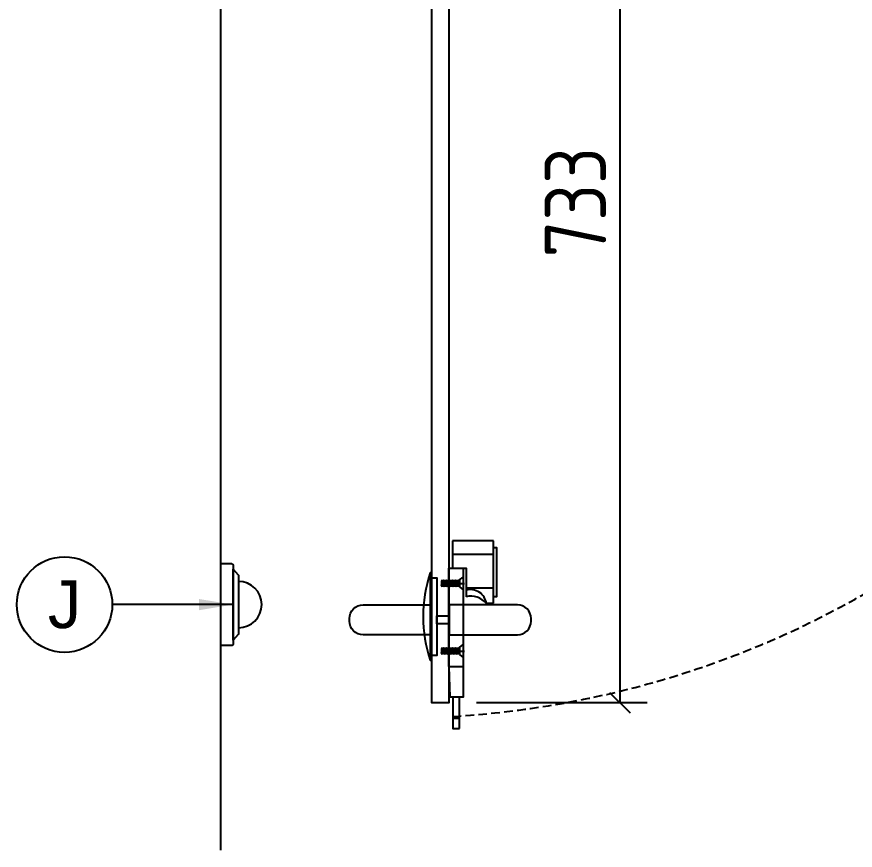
# Model space of a CAD drawing. Header units: inches. Extents: x 129892 to 140765, y 18172 to 24435.
# Drawn here: x 131871 to 132486, y 21727 to 22338 of the extents above; entities that cross this region are included whole.
import ezdxf

# ---------------------------------------------------------------- set-up
doc = ezdxf.new("R2010")
doc.units = ezdxf.units.IN
doc.header["$MEASUREMENT"] = 0
doc.header["$PDMODE"] = 66
doc.linetypes.add('DASHED2', pattern=[9.525, 6.35, -3.175])
doc.layers.add('01', color=7, linetype='Continuous')
doc.styles.add('EXCELSIOR', font='dim.shx', dxfattribs={"height": 45})
doc.styles.add('JD', font='dim.shx', dxfattribs={"height": 35})
doc.dimstyles.new('EXCELSIOR', dxfattribs={"dimtxt": 50, "dimasz": 15, "dimexe": 20, "dimexo": 20, "dimgap": 10, "dimtad": 1, "dimdec": 0, "dimtxsty": 'EXCELSIOR', "dimblk": 'OBLIQUE', "dimcen": 2.5, "dimclrd": 1, "dimclre": 1, "dimclrt": 1, "dimadec": 0, "dimazin": 0, "dimtfac": 1, "dimtdec": 0, "dimtofl": 0, "dimtmove": 0, "dimatfit": 3, "dimfxl": 0, "dimlwd": 25, "dimarcsym": 0})
doc.dimstyles.new('JD DIM', dxfattribs={"dimtxt": 50, "dimasz": 15, "dimexe": 20, "dimexo": 20, "dimgap": 10, "dimtad": 1, "dimdec": 0, "dimtxsty": 'JD', "dimblk": 'OBLIQUE', "dimcen": 2.5, "dimclrd": 1, "dimclre": 1, "dimclrt": 1, "dimadec": 0, "dimazin": 0, "dimtfac": 1, "dimtdec": 0, "dimtofl": 0, "dimtmove": 0, "dimatfit": 3, "dimfxl": 0, "dimlwd": 25, "dimarcsym": 0})

# ---------------------------------------------------------------- blocks, each defined once
blk = doc.blocks.new('A$C4B3021AC')
for points in [[(0, 60), (8, 60, -0.414214), (9, 59), (9, 1, -0.414214), (8, 0), (0, 0)], [(9, 56), (12.75, 51.78, -0.183686), (13, 51.12), (13, 8.88, -0.183686), (12.75, 8.21), (9, 4)]]:
    blk.add_lwpolyline(points, format="xyb", close=True)
blk.add_arc((13, 30), 17, 270, 90)
blk = doc.blocks.new('_OBLIQUE')
at = {"color": 0, "linetype": 'ByBlock'}
blk.add_line((-0.5, -0.5), (0.5, 0.5), dxfattribs=at)
blk = doc.blocks.new('*D167')
at = {"color": 1, "lineweight": -2}
for p, q in [((132208.23, 22568.59), (132333.29, 22568.59)), ((132208.23, 21835.59), (132333.29, 21835.59))]:
    blk.add_line(p, q, dxfattribs=at)
at = {"color": 1, "lineweight": 25}
blk.add_line((132313.29, 22568.59), (132313.29, 21835.59), dxfattribs=at)
at = {"layer": 'Defpoints', "color": 0}
for p in [(132188.23, 22568.59), (132188.23, 21835.59), (132313.29, 21835.59)]:
    blk.add_point(p, dxfattribs=at)
at = {"color": 1, "lineweight": 25, "xscale": 15, "yscale": 15, "zscale": 15}
for p, rotation in [((132313.29, 22568.59), 90), ((132313.29, 21835.59), 270)]:
    blk.add_blockref('_OBLIQUE', p, dxfattribs=dict(at, rotation=rotation))
at = {"color": 1, "insert": (132280.79, 22202.09), "char_height": 45, "attachment_point": 5, "rotation": 90, "style": 'EXCELSIOR'}
blk.add_mtext('733', dxfattribs=at)
blk = doc.blocks.new('A$C4FBA4292')
blk.add_lwpolyline([(2.99, 0.34), (2.99, 0.1, 0.414214), (3.09, 0), (6.25, 0, 0.414214), (6.35, 0.1), (6.35, 0.18)], format="xyb")
at = {"layer": '01'}
for p, q in [((0, 16), (9.34, 16)), ((0, 16), (0, 15.81)), ((0, 15.81), (9.34, 15.81)), ((2.08, 13.12), (0, 15.81)), ((2.08, 11.63), (4.55, 13.12)), ((5.61, 13.12), (2.08, 11.63)), ((2.08, 13.12), (7.26, 13.12)), ((2.99, 13.12), (2.99, 12.18)), ((6.1, 13.12), (2.99, 11.25)), ((6.35, 12.02), (6.35, 13.12)), ((7.26, 13.12), (9.34, 15.81)), ((9.34, 16), (9.34, 15.81)), ((2.08, 9.45), (6.35, 12.02)), ((7.26, 11.63), (2.08, 9.45)), ((2.99, 11.25), (2.08, 11.63)), ((2.08, 7.27), (6.35, 9.83)), ((7.26, 9.45), (2.08, 7.27)), ((2.99, 9.07), (2.08, 9.45)), ((2.08, 5.09), (6.35, 7.65)), ((7.26, 7.27), (2.08, 5.09)), ((2.99, 6.89), (2.08, 7.27)), ((7.26, 11.63), (2.99, 9.07)), ((2.99, 11.25), (2.99, 10)), ((7.26, 9.45), (2.99, 6.89)), ((2.99, 9.07), (2.99, 7.82)), ((7.26, 7.27), (2.99, 4.7)), ((2.99, 6.89), (2.99, 5.64)), ((7.26, 11.63), (6.35, 12.02)), ((6.35, 9.83), (6.35, 11.08)), ((7.26, 9.45), (6.35, 9.83)), ((6.35, 7.65), (6.35, 8.9)), ((7.26, 7.27), (6.35, 7.65)), ((6.35, 5.47), (6.35, 6.72)), ((2.08, 2.91), (6.35, 5.47)), ((7.26, 5.09), (2.08, 2.91)), ((2.99, 4.7), (2.08, 5.09)), ((2.08, 0.72), (6.35, 3.29)), ((7.26, 2.91), (2.08, 0.72)), ((2.99, 2.52), (2.08, 2.91)), ((2.99, 0.34), (2.08, 0.72)), ((7.26, 5.09), (2.99, 2.52)), ((2.99, 4.7), (2.99, 3.45)), ((7.26, 2.91), (2.99, 0.34)), ((2.99, 2.52), (2.99, 1.27)), ((4.5, 0), (6.35, 1.11)), ((7.26, 0.72), (5.54, 0)), ((7.26, 0.72), (6.05, 0)), ((7.26, 5.09), (6.35, 5.47)), ((6.35, 3.29), (6.35, 4.54)), ((7.26, 2.91), (6.35, 3.29)), ((6.35, 1.11), (6.35, 2.36)), ((7.26, 0.72), (6.35, 1.11))]:
    blk.add_line(p, q, dxfattribs=at)
blk = doc.blocks.new('A$C454F49C2')
for points in [[(45.75, 50.83), (0, 50.83)], [(0, 50.83), (0, 20.83)], [(41, 50.83), (5, 50.83), (5, 53.13), (41, 53.13), (41, 50.83)], [(45.75, 50.83), (46, 45.83)], [(0, 20.83), (20.03, 20.83), (20.03, 30.83), (41.03, 30.83)], [(92.03, 18.33), (20.03, 18.33), (20.03, 28.83), (92.03, 28.83)], [(92.03, 28.83), (114.53, 28.83), (114.53, 18.83)], [(92.03, 18.33), (114.53, 18.83)]]:
    blk.add_lwpolyline(points)
at = {"color": 252}
for points in [[(10.03, 50.83), (10.03, 20.83)], [(34.5, 30.83), (34.5, 50.83)], [(92.03, 18.33), (92.03, 28.83)], [(130.03, 26.08), (130.03, 21.08)]]:
    blk.add_lwpolyline(points, dxfattribs=at)
at = {"color": 3}
for points in [[(31.22, 13.58), (31.22, 29.8)], [(80.72, 13.58), (80.72, 29.8)]]:
    blk.add_lwpolyline(points, dxfattribs=at)
for points in [[(137.53, 26.08), (114.53, 26.08), (114.53, 21.08), (137.53, 21.08)], [(60.7, 9.44), (55, 9.44), (55, 18.33), (60.7, 18.33)], [(84.03, 5.44), (27.03, 5.44), (27.03, 9.44), (84.03, 9.44)], [(87.53, 5.44), (23.53, 5.44), (23.53, 4.44), (87.53, 4.44)]]:
    blk.add_lwpolyline(points, close=True)
at = {"color": 252}
blk.add_arc((47.86, 33.78), 12.19, 98.77496, 194.01183, dxfattribs=at)
for centre, radius, start, end in [((55.25, 34.44), 14.67, 129.07852, 194.2685), ((55.53, 104.34), 104.9, 252.23868, 287.76132), ((55.53, 104.34), 104.9, 252.23868, 287.76132)]:
    blk.add_arc(centre, radius, start, end)
for p in [(26.55, 12.83), (76.05, 12.83)]:
    blk.add_blockref('A$C4FBA4292', p)
blk = doc.blocks.new('A$C5C2F08D7')
for points in [[(0, 10), (0, 12, -0.414214), (10, 22), (60, 22), (60, 0), (10, 0, -0.414214)], [(133, 10), (133, 12, 0.414214), (123, 22), (73, 22), (73, 0), (123, 0, 0.414214)]]:
    blk.add_lwpolyline(points, format="xyb", close=True)

msp = doc.modelspace()

# ---------------------------------------------------------------- linework, layer by layer
msp.add_lwpolyline([(132020.88, 21727.49), (132020.88, 24024.99), (135113.65, 24024.99)])
msp.add_lwpolyline([(132175.23, 22568.59), (132175.23, 21835.59), (132188.23, 21835.59), (132188.23, 22568.59)], close=True)
at = {"color": 122}
msp.add_circle((131906.36, 21907.4), 35, dxfattribs=at)
at = {"color": 253, "linetype": 'DASHED2'}
msp.add_arc((132148.51, 22518.51), 694.3, 273.47835, 3.09467, dxfattribs=at)

# ---------------------------------------------------------------- block references
at = {"rotation": 270}
msp.add_blockref('A$C454F49C2', (132169.79, 21954.12), dxfattribs=at)
for name, p in [('A$C4B3021AC', (132020.88, 21877.4)), ('A$C5C2F08D7', (132115.23, 21885.27))]:
    msp.add_blockref(name, p)

# ---------------------------------------------------------------- texts
at = {"insert": (131906.36, 21907.4), "char_height": 35, "width": 100, "attachment_point": 5, "style": 'JD'}
msp.add_mtext('{\\fArial|b0|i0|c0|p34;\\C122;J}', dxfattribs=at)

# ---------------------------------------------------------------- dimensions: what is measured, and where the dimension line sits
dim = msp.add_linear_dim(base=(132313.29, 21835.59), p1=(132188.23, 22568.59), p2=(132188.23, 21835.59), angle=90, dimstyle='EXCELSIOR')
dim.commit()
dim.dimension.update_dxf_attribs({"geometry": '*D167', "text_midpoint": (132280.79, 22202.09)})

# ---------------------------------------------------------------- leaders
at = {"color": 122}
msp.add_leader([(132029.89, 21907.4), (131941.36, 21907.4)], dimstyle='JD DIM', override={"dimasz": 25, "dimgap": 10, "dimtad": 0, "dimclrd": 122, "dimfxl": 4}, dxfattribs=at)

doc.saveas('drawing.dxf')
